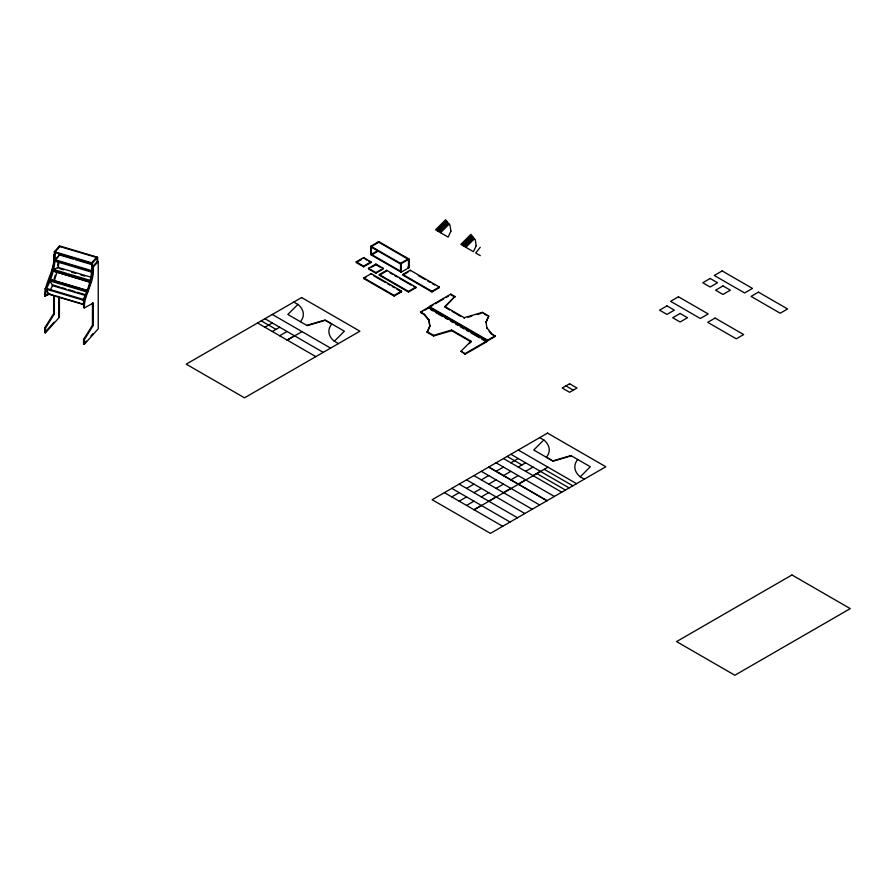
<?xml version="1.0" encoding="UTF-8"?>
<svg xmlns="http://www.w3.org/2000/svg" width="895" height="895" viewBox="0 0 895 895"><rect width="100%" height="100%" fill="white"/><g stroke="black" fill="none" stroke-linecap="round" stroke-linejoin="round"><path stroke-width="1.34" d="M49.941 293.952L44.772 296.122C44.426 282.138 55.501 269.966 53.633 255.343L55.311 253.464M57.638 265.479L58.052 263.018M57.962 268.153L58.992 262M45.511 296.346L45.511 288.928L49.65 280.034L52.727 270.055L54.371 260.21L54.371 251.685L59.54 245.912L97.622 257.257L92.453 263.041L92.453 271.565L90.82 281.41L87.744 291.378L83.593 300.284L83.593 307.69L84.331 307.914C83.985 293.929 95.06 281.757 93.192 267.124L98.226 261.485L97.499 261.273L92.453 266.911L93.192 267.124M54.092 278.916L55.244 275.168M54.058 281.623L57.135 271.655M427.128 332.313L429.835 325.814L428.918 319.806L424.51 314.346L420.482 312.019L424.51 315.018L428.918 320.477L429.835 326.485L427.128 332.313L433.549 336.017L451.673 330.691L471.016 341.856L469.193 343.68M486.041 321.887L488.737 316.069L482.315 312.366L464.203 317.691L444.86 306.515L454.895 296.48L450.811 294.131L429.331 306.526L429.331 307.198L487.618 340.85L495.394 336.363L491.366 333.354L486.947 327.894L486.947 328.566L486.041 321.887L486.041 322.558L488.737 316.069M50.187 290.517L52.783 284.957M82.866 300.06C88.806 288.637 92.487 275.783 91.726 262.817L96.515 257.458L96.515 258.14M59.406 296.614L59.406 317.222L45.477 332.806L44.75 332.582L44.75 327.861L53.644 313.675L53.644 295.529M45.477 332.806L45.477 328.085L54.371 313.899L54.371 295.742M83.571 339.429L92.465 325.243L92.465 302.902L93.192 303.125L93.192 325.467L84.309 339.652L84.309 344.374L83.571 344.15L83.571 339.429L84.309 339.652M480.268 247.311L475.681 252.994L480.302 255.657M59.887 246.55L55.098 251.909C55.859 264.864 52.178 277.719 46.238 289.152L48.632 293.851M91.279 263.756L59.887 254.404L55.098 259.763L91.726 270.67M55.904 259.539L59.887 254.404M44.75 332.582L54.036 322.2M83.571 344.15L86.356 341.04M90.999 335.838L92.856 333.768M84.309 344.374L98.226 328.789L98.226 261.485M438.058 231.268L447.388 221.949M440.575 232.722L449.156 224.142M463.341 245.868L472.672 236.548M465.859 247.322L474.439 238.741M454.895 296.48L444.86 307.198L444.86 306.515M420.482 312.019L428.246 307.533L486.533 341.185L486.533 341.856L465.064 354.252L460.981 351.22L471.016 341.185L451.673 330.009L433.549 335.345L427.128 331.631M539.707 437.621L543.791 439.982L533.756 450.017L553.099 461.182L571.223 455.857M370.821 246.192L378.786 241.594L409.093 259.091L409.093 267.616L401.128 272.214L370.821 254.717L370.821 246.192L401.128 263.689L409.093 259.091M378.786 242.265L371.403 246.528L371.403 255.053L377.735 251.405M356.21 261.877L363.594 257.615L370.966 261.877L370.966 262.548L363.594 266.811L356.21 262.548L356.21 261.877L363.594 266.139L370.966 261.877M357.262 261.944L361.479 259.505M377.735 250.723L371.403 254.381L400.546 271.207M264.931 327.246L272.315 322.983M368.505 268.299L375.889 264.036L383.273 268.299L383.273 268.981L375.889 273.243L368.505 268.981L368.505 268.299L375.889 272.561L383.273 268.299M371.671 267.146L375.889 264.719L380.106 267.146M363.829 277.909L371.212 273.646L401.519 291.143L401.519 291.815L394.136 296.077L363.829 278.58L363.829 277.909L394.136 295.406L401.519 291.143M363.829 278.58L365.943 277.372M272.315 331.508L279.699 327.246M379.323 274.552L386.707 270.29L415.851 287.116L415.851 287.787L408.467 292.05L379.323 275.224L379.323 274.552L408.467 291.378L415.851 287.116M379.323 275.224L386.707 270.961L386.707 270.29M407.93 259.091L400.546 263.354L400.546 271.879M279.699 335.77L287.082 331.508M287.082 340.033L294.466 335.77M287.273 340.145L302.04 331.62M402.806 274.452L410.19 270.189L439.333 287.015L439.333 287.687L431.949 291.949L402.806 275.123L402.806 274.452L431.949 291.278L439.333 287.015M403.858 274.508L408.075 272.08M429.331 307.198L432.911 305.128M435.294 303.752L443.651 298.93M446.034 297.554L448.417 296.178M420.482 312.691L422.697 311.404M424.924 310.129L427.139 308.842M429.331 306.526L487.618 340.178L495.394 335.681M460.981 351.22L465.064 353.581L486.533 341.185M451.796 496.904L459.18 492.642M466.563 488.379L473.936 484.117M481.331 479.854L488.715 475.592M496.098 471.329L503.471 467.067M510.855 462.804L518.239 458.542M459.18 501.166L466.563 496.904M473.947 492.642L481.32 488.379M488.715 484.117L496.098 479.854M503.482 475.592L510.855 471.329M518.239 467.067L525.622 462.804M466.563 505.429L473.947 501.166M481.331 496.904L488.704 492.642M496.098 488.379L503.482 484.117M510.866 479.854L518.227 475.592M525.622 471.329L533.006 467.067M473.947 509.691L481.331 505.429M488.715 501.166L496.087 496.904M503.482 492.642L510.866 488.379M518.239 484.117L525.611 479.854M533.006 475.592L540.39 471.329M474.137 509.803L547.964 467.179M44.772 296.122L49.203 293.728M84.331 307.914L93.192 303.125M306.918 325.355L325.03 320.03L344.374 331.195L334.338 341.23L338.433 343.59M468.085 317.222L471.967 316.08M477.147 314.559L481.029 313.418M59.16 246.326L97.242 257.682L97.242 261.329M54.371 251.685L92.453 263.041M55.098 252.58L91.726 263.488M59.16 254.851L73.603 259.158M75.583 259.751L91.995 264.64M53.633 255.343L54.371 255.556M53.633 259.998L93.192 271.778M54.975 261.206L91.592 272.125M90.798 277.126L58.097 267.381L53.588 269.496L90.216 280.415M59.853 268.724L63.802 269.898M71.678 272.248L75.616 273.411M80.874 274.978L84.812 276.152M51.999 269.831L91.547 281.623M62.963 273.389L66.901 274.564M72.159 276.13L76.097 277.305M89.847 281.97L53.219 271.062L89.589 282.182M87.251 290.372L50.623 279.464L53.073 280.381M54.293 280.84L86.994 290.584M48.923 279.811L88.471 291.602M86.681 291.859L50.053 280.952L52.447 285.65L85.148 295.395M53.364 285.125L59.931 287.082M61.934 287.675L65.861 288.85M68.479 289.633L75.012 291.58M77.004 292.173L84.175 294.31M46.562 288.447L83.19 299.355M44.772 288.716L84.331 300.496M47.905 293.638L83.951 304.378M83.548 304.568L48.084 294.007L45.511 288.928M53.644 313.675L54.371 313.899M92.465 325.243L93.192 325.467M59.406 317.222L58.678 316.998L58.678 296.402M44.75 327.861L45.477 328.085M378.205 241.93L408.512 259.427L408.512 267.952L407.93 266.945M371.403 247.199L400.546 264.025M418.345 275.57L425.338 279.609M427.676 280.952L430.003 282.305M432.33 283.648L434.668 284.99M451.83 295.384L454.895 297.162M486.6 315.51L482.315 312.366M390.209 272.986L392.536 274.329M394.863 275.671L397.201 277.014M399.528 278.367L411.185 285.091M413.524 286.445L415.851 287.787M366.749 260.109L363.594 257.615M368.863 261.329L370.966 262.548M446.068 307.891L449.693 309.983M452.109 311.382L460.578 316.271M492.373 334.618L495.394 336.363M565.908 385.902L573.292 390.164M373.539 275.671L385.197 282.395M387.535 283.749L389.862 285.091M392.2 286.434L394.527 287.787M396.854 289.13L401.519 291.815M430.629 309.581L433.012 310.945M435.384 312.321L442.522 316.45M444.904 317.814L447.287 319.191M450.856 321.249L453.228 322.625M455.611 324.001L457.983 325.377M460.366 326.742L463.934 328.812M466.317 330.177L468.689 331.553M471.072 332.929L479.396 337.739M481.778 339.104L486.533 341.856M293.784 302.062L297.878 304.423L287.843 314.458L307.186 325.623L325.299 320.298L331.721 324.001A30.061 17.352 0 0 0 334.338 341.297M584.346 479.149L580.262 476.789L590.297 466.754L570.954 455.589L552.83 460.914L546.409 457.211A30.061 17.352 0 0 0 543.791 439.915M518.239 450.017L576.525 483.669M544.272 469.316L572.834 485.806M272.315 314.458L330.602 348.11M510.855 454.28L569.142 487.932M507.163 456.416L521.93 464.941M536.888 473.578L565.45 490.068M264.931 318.721L323.218 352.373M503.471 458.542L561.758 492.194M261.239 320.846L276.007 329.371M257.547 322.983L315.834 356.635M496.087 462.804L554.374 496.456M481.331 471.329L539.618 504.981M473.936 475.592L532.234 509.244M466.552 479.854L524.839 513.506M459.169 484.117L517.467 517.769M451.796 488.379L510.083 522.031M444.412 492.642L502.699 526.294M489.151 331.295L491.366 334.036L491.366 333.354M487.618 340.178L487.618 340.85M471.016 341.185L471.016 341.856M465.064 353.581L465.064 354.252M464.203 317.691L464.203 318.363M451.673 330.009L451.673 330.691M450.811 294.131L450.811 294.802M433.549 335.345L433.549 336.017M431.949 291.278L431.949 291.949M429.835 325.814L429.835 326.485M428.918 319.806L428.918 320.477M428.246 307.533L428.246 308.204M424.51 314.346L424.51 315.018M410.19 270.189L410.19 270.861M408.467 291.378L408.467 292.05M401.128 263.689L401.128 272.214M394.136 295.406L394.136 296.077M375.889 264.036L375.889 264.719M375.889 272.561L375.889 273.243M371.212 273.646L371.212 274.317M363.594 266.139L363.594 266.811M97.622 257.257L97.622 262.134M297.878 304.356A30.061 17.352 0 0 1 300.496 321.652M580.262 476.856A30.061 17.352 0 0 1 577.644 459.56M445.878 221.691L437.465 229.769L445.878 221.691M471.162 236.291L462.749 244.357L471.162 236.325M447.657 223.907L439.96 231.19L447.657 223.907M472.94 238.506L465.277 245.823L472.94 238.506M450.912 231.19L448.16 237.097L435.552 229.814L445.609 219.756L449.995 225.182L450.912 231.19M476.185 245.789L473.444 251.696L460.835 244.413L470.893 234.356L475.279 239.782L476.185 245.789M301.615 297.543L186.216 364.164L244.503 397.816L359.902 331.195L301.615 297.543M722.153 270.916L714.288 275.47L744.595 292.967L752.471 288.425L722.153 270.916M678.466 296.782L670.59 301.324L700.315 318.486L708.191 313.944L678.466 296.782M710.16 278.479L702.776 282.742L710.16 287.004L717.544 282.742L710.16 278.479M666.943 305.9L659.559 310.162L666.943 314.425L674.327 310.162L666.943 305.9M722.981 285.93L715.597 290.193L722.981 294.455L730.365 290.193L722.981 285.93M680.11 313.474L672.727 317.736L680.11 321.999L687.494 317.736L680.11 313.474M569.6 383.765L562.217 388.027L569.6 392.29L576.984 388.027L569.6 383.765M758.445 292.139L751.062 296.402L780.205 313.228L787.589 308.965L758.445 292.139M715.094 318.072L707.71 322.334L736.272 338.825L743.655 334.562L715.094 318.072M547.539 433.102L432.14 499.723L490.426 533.375L605.814 466.754L547.539 433.102M791.963 574.97L676.564 641.592L734.851 675.244L850.25 608.622L791.963 574.97M547.002 500.719L488.715 467.067L546.99 500.719"/></g></svg>
